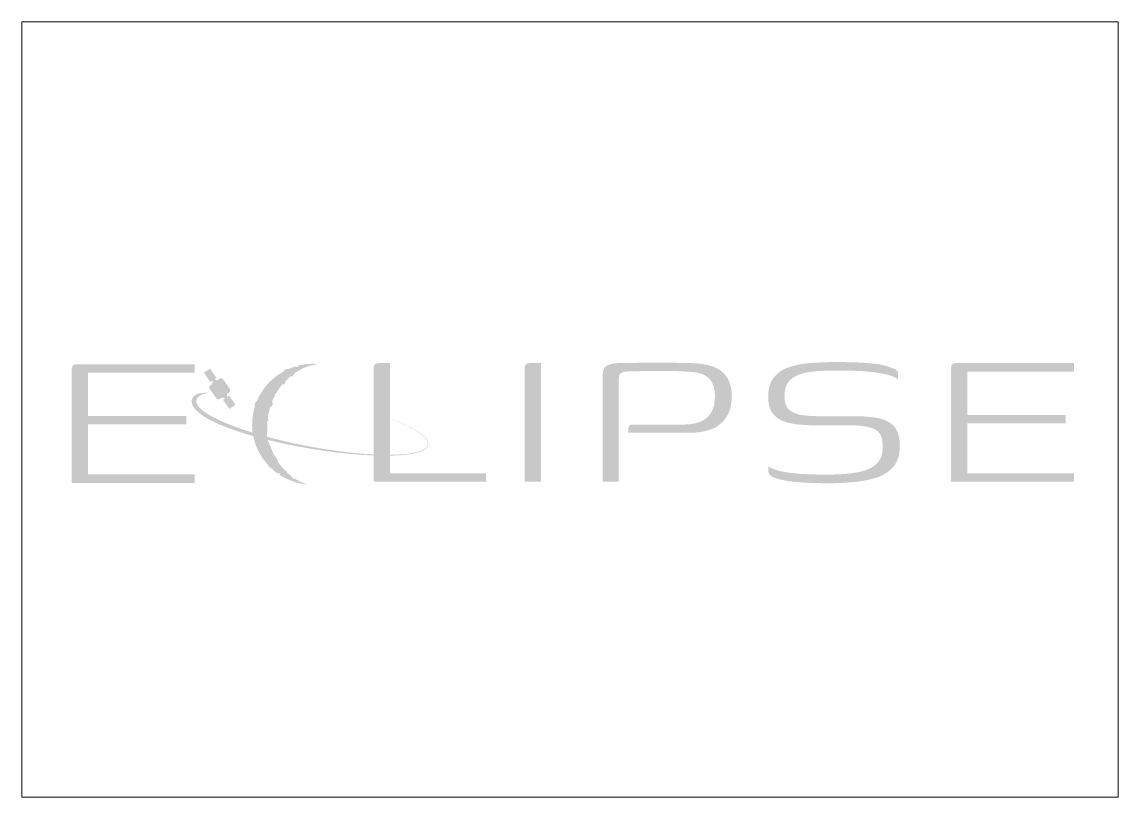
# Paper-space layout 'Layout1' of a CAD drawing. Header units: millimetres. Extents: x 0 to 297, y 0 to 210.
# The model-space entities are those that its viewports show. They can reach past a viewport. Long polylines and large blocks are cut down to what shows.
import ezdxf

# ---------------------------------------------------------------- set-up
doc = ezdxf.new("R2010")
doc.units = ezdxf.units.MM

msp = doc.modelspace()

# ---------------------------------------------------------------- hatches: boundary and pattern name
at = {"true_color": 0x000000, "transparency": 33554687}
h = msp.add_hatch(color=18, dxfattribs=at)
edge = h.paths.add_edge_path(flags=0)
edge.add_spline(control_points=[(13.47, 85.13), (13.47, 85.13), (13.47, 115.4), (13.47, 115.4), (13.47, 116.08), (13.57, 116.55), (13.76, 116.84), (13.95, 117.12), (14.41, 117.26), (15.13, 117.26), (15.13, 117.26), (46.84, 117.26), (46.84, 117.26), (46.84, 117.26), (46.84, 114.98), (46.84, 114.98), (46.84, 114.98), (17.87, 114.98), (17.87, 114.98), (17.87, 114.98), (17.87, 103.21), (17.87, 103.21), (17.87, 103.21), (44.55, 103.21), (44.55, 103.21), (44.55, 103.21), (44.55, 100.95), (44.55, 100.95), (44.55, 100.95), (17.87, 100.95), (17.87, 100.95), (17.87, 100.95), (17.87, 87.4), (17.87, 87.4), (17.87, 87.4), (46.84, 87.4), (46.84, 87.4), (46.84, 87.4), (46.84, 85.13), (46.84, 85.13), (46.84, 85.13), (13.47, 85.13), (13.47, 85.13)], knot_values=[0, 0, 0, 0, 1, 1, 1, 2, 2, 2, 3, 3, 3, 4, 4, 4, 5, 5, 5, 6, 6, 6, 7, 7, 7, 8, 8, 8, 9, 9, 9, 10, 10, 10, 11, 11, 11, 12, 12, 12, 13, 13, 13, 14, 14, 14, 14], degree=3, periodic=1)
msp.add_hatch(color=18, dxfattribs=at).paths.add_polyline_path([(51.66, 112.88), (51.06, 112.46), (49.31, 114.93), (50.96, 116.09), (52.7, 113.62), (52.1, 113.2), (53.03, 112.94), (53.77, 113.46), (54.4, 113.36), (56.46, 110.43), (56.35, 109.81), (55.61, 109.28), (55.55, 108.37), (56.12, 108.78), (57.86, 106.31), (56.22, 105.15), (54.48, 107.62), (55.05, 108.02), (54.17, 108.27), (53.43, 107.74), (52.8, 107.85), (50.74, 110.78), (50.85, 111.4), (51.59, 111.92)], flags=0)
h = msp.add_hatch(color=18, dxfattribs=at)
edge = h.paths.add_edge_path(flags=0)
edge.add_spline(control_points=[(67.29, 95.18), (67.58, 94.26), (67.94, 93.37), (68.37, 92.52), (68.45, 92.62), (69.53, 90.97), (69.42, 90.74), (69.92, 90), (70.47, 89.31), (71.07, 88.67), (71.24, 88.69), (71.67, 88.33), (71.75, 87.99), (72.24, 87.54), (72.75, 87.12), (73.28, 86.73), (72.98, 86.51), (73.71, 86.02), (73.9, 86.31), (74.04, 86.23), (74.18, 86.14), (74.32, 86.06), (74.43, 86.05), (74.56, 85.97), (74.69, 85.85), (75.55, 85.37), (76.47, 84.98), (77.42, 84.71), (76.57, 84.78), (75.74, 84.91), (74.94, 85.11), (74.79, 84.91), (74.49, 85.2), (74.46, 85.23), (72.77, 85.69), (71.2, 86.4), (69.78, 87.33), (69.92, 87.85), (69.65, 88.05), (69.34, 87.63), (69.12, 87.78), (68.91, 87.94), (68.71, 88.09), (68.43, 88.2), (68.3, 88.4), (68.27, 88.44), (67.91, 88.74), (67.57, 89.05), (67.24, 89.38), (66.85, 89.45), (66.68, 89.91), (66.66, 89.98), (65.78, 90.94), (65.01, 92.01), (64.38, 93.15), (64.24, 93.4), (64.35, 93.18), (64.05, 93.78), (63.24, 95.43), (62.69, 97.22), (62.48, 99.1), (62.34, 99.25), (62.38, 99.42), (62.44, 99.51), (62.14, 102.8), (62.99, 105.44), (63.15, 105.93), (62.97, 106.31), (63.11, 106.99), (63.66, 107.32), (65.11, 110.75), (67.69, 113.55), (70.9, 115.32), (70.96, 115.44), (71.34, 116.21), (72.27, 116), (72.87, 116.26), (73.49, 116.49), (74.12, 116.68), (74.72, 116.26), (75.04, 116.66), (74.84, 116.88), (76.59, 117.32), (78.44, 117.49), (80.35, 117.33), (79.02, 117.18), (77.72, 116.82), (76.48, 116.29), (75.55, 115.89), (74.66, 115.39), (73.81, 114.8), (73.6, 114.17), (73.25, 113.86), (72.62, 113.88), (72.51, 113.79), (72.4, 113.7), (72.29, 113.6), (72.09, 113.08), (71.61, 112.91), (71.54, 112.88), (71.46, 112.8), (71.38, 112.72), (71.31, 112.64), (71.57, 112.21), (71.02, 111.58), (70.55, 111.79), (69.89, 111), (69.3, 110.14), (68.78, 109.23), (68.71, 109.35), (68.62, 109.2), (68.56, 109.07), (68.48, 108.92), (68.65, 108.42), (68.3, 108.32), (68.1, 107.92), (67.92, 107.51), (67.75, 107.09), (68.17, 106.78), (68.11, 105.86), (67.23, 105.59), (66.94, 104.64), (66.73, 103.65), (66.61, 102.63), (67.1, 101.92), (66.59, 101.98), (66.54, 101.99), (66.47, 101.11), (66.46, 100.24), (66.51, 99.39), (66.2, 98.18), (66.55, 96.2), (67.29, 95.18)], knot_values=[0, 0, 0, 0, 1, 1, 1, 2, 2, 2, 3, 3, 3, 4, 4, 4, 5, 5, 5, 6, 6, 6, 7, 7, 7, 8, 8, 8, 9, 9, 9, 10, 10, 10, 11, 11, 11, 12, 12, 12, 13, 13, 13, 14, 14, 14, 15, 15, 15, 16, 16, 16, 17, 17, 17, 18, 18, 18, 19, 19, 19, 20, 20, 20, 21, 21, 21, 22, 22, 22, 23, 23, 23, 24, 24, 24, 25, 25, 25, 26, 26, 26, 27, 27, 27, 28, 28, 28, 29, 29, 29, 30, 30, 30, 31, 31, 31, 32, 32, 32, 33, 33, 33, 34, 34, 34, 35, 35, 35, 36, 36, 36, 37, 37, 37, 38, 38, 38, 39, 39, 39, 40, 40, 40, 41, 41, 41, 42, 42, 42, 43, 43, 43, 44, 44, 44, 44], degree=3, periodic=1)
h = msp.add_hatch(color=18, dxfattribs=at)
edge = h.paths.add_edge_path(flags=0)
edge.add_spline(control_points=[(99.7, 117.57), (99.7, 117.57), (99.7, 87.71), (99.7, 87.71), (99.7, 87.71), (125.7, 87.71), (125.7, 87.71), (125.7, 87.71), (125.7, 85.44), (125.7, 85.44), (125.7, 85.44), (95.31, 85.44), (95.31, 85.44), (95.31, 85.44), (95.31, 115.68), (95.31, 115.68), (95.31, 116.12), (95.33, 116.47), (95.38, 116.73), (95.42, 116.99), (95.57, 117.2), (95.81, 117.34), (96.05, 117.49), (96.44, 117.57), (96.97, 117.57), (96.97, 117.57), (99.7, 117.57), (99.7, 117.57)], knot_values=[0, 0, 0, 0, 1, 1, 1, 2, 2, 2, 3, 3, 3, 4, 4, 4, 5, 5, 5, 6, 6, 6, 7, 7, 7, 8, 8, 8, 9, 9, 9, 9], degree=3, periodic=1)
h = msp.add_hatch(color=18, dxfattribs=at)
edge = h.paths.add_edge_path(flags=0)
edge.add_spline(control_points=[(136.21, 85.44), (136.21, 85.44), (136.21, 115.72), (136.21, 115.72), (136.21, 116.14), (136.24, 116.48), (136.29, 116.73), (136.34, 116.99), (136.49, 117.2), (136.73, 117.34), (136.97, 117.49), (137.35, 117.57), (137.87, 117.57), (137.87, 117.57), (140.61, 117.57), (140.61, 117.57), (140.61, 117.57), (140.61, 85.44), (140.61, 85.44), (140.61, 85.44), (136.21, 85.44), (136.21, 85.44)], knot_values=[0, 0, 0, 0, 1, 1, 1, 2, 2, 2, 3, 3, 3, 4, 4, 4, 5, 5, 5, 6, 6, 6, 7, 7, 7, 7], degree=3, periodic=1)
h = msp.add_hatch(color=18, dxfattribs=at)
edge = h.paths.add_edge_path(flags=0)
edge.add_spline(control_points=[(157.34, 85.44), (157.34, 90.22), (157.34, 94.97), (157.34, 99.71), (157.33, 104.45), (157.33, 109.19), (157.33, 113.92), (157.33, 115.4), (157.68, 116.36), (158.39, 116.82), (159.09, 117.28), (160.16, 117.53), (161.6, 117.57), (163.57, 117.61), (165.82, 117.64), (168.37, 117.66), (170.91, 117.68), (173.44, 117.68), (175.96, 117.66), (178.48, 117.64), (180.63, 117.59), (182.4, 117.51), (184.66, 117.39), (186.52, 116.99), (188, 116.3), (189.47, 115.61), (190.56, 114.63), (191.26, 113.35), (191.97, 112.06), (192.32, 110.48), (192.32, 108.58), (192.32, 106.35), (191.85, 104.49), (190.92, 103.01), (189.99, 101.54), (188.67, 100.45), (186.96, 99.74), (185.25, 99.04), (183.2, 98.68), (180.8, 98.68), (178.08, 98.69), (175.34, 98.69), (172.59, 98.69), (169.84, 98.69), (167.08, 98.7), (164.31, 98.7), (164.31, 99.24), (164.32, 99.66), (164.34, 99.97), (164.37, 100.29), (164.47, 100.52), (164.66, 100.69), (164.85, 100.85), (165.17, 100.93), (165.63, 100.93), (165.63, 100.93), (179.42, 100.93), (179.42, 100.93), (180.91, 100.93), (182.28, 101.15), (183.54, 101.59), (184.8, 102.04), (185.82, 102.82), (186.6, 103.95), (187.37, 105.07), (187.76, 106.66), (187.76, 108.7), (187.76, 110.63), (187.27, 112.15), (186.3, 113.26), (185.32, 114.38), (183.73, 115.01), (181.51, 115.17), (179.66, 115.33), (177.59, 115.42), (175.32, 115.44), (173.04, 115.46), (170.88, 115.45), (168.84, 115.41), (166.8, 115.37), (165.15, 115.33), (163.87, 115.29), (163.62, 115.29), (163.2, 115.2), (162.62, 115), (162.03, 114.8), (161.73, 114.32), (161.73, 113.54), (161.73, 113.54), (161.73, 85.44), (161.73, 85.44), (161.73, 85.44), (157.34, 85.44), (157.34, 85.44)], knot_values=[0, 0, 0, 0, 1, 1, 1, 2, 2, 2, 3, 3, 3, 4, 4, 4, 5, 5, 5, 6, 6, 6, 7, 7, 7, 8, 8, 8, 9, 9, 9, 10, 10, 10, 11, 11, 11, 12, 12, 12, 13, 13, 13, 14, 14, 14, 15, 15, 15, 16, 16, 16, 17, 17, 17, 18, 18, 18, 19, 19, 19, 20, 20, 20, 21, 21, 21, 22, 22, 22, 23, 23, 23, 24, 24, 24, 25, 25, 25, 26, 26, 26, 27, 27, 27, 28, 28, 28, 29, 29, 29, 30, 30, 30, 31, 31, 31, 31], degree=3, periodic=1)
h = msp.add_hatch(color=18, dxfattribs=at)
edge = h.paths.add_edge_path(flags=0)
edge.add_spline(control_points=[(202.27, 89.55), (203.4, 88.88), (204.86, 88.39), (206.66, 88.08), (208.46, 87.77), (210.33, 87.58), (212.28, 87.49), (214.22, 87.4), (215.91, 87.36), (217.35, 87.36), (217.89, 87.36), (218.47, 87.36), (219.11, 87.36), (219.74, 87.37), (220.32, 87.39), (220.86, 87.43), (223.31, 87.51), (225.46, 87.76), (227.32, 88.19), (229.18, 88.61), (230.63, 89.35), (231.68, 90.41), (232.72, 91.47), (233.24, 92.99), (233.24, 94.97), (233.24, 97.41), (232.5, 98.97), (231.02, 99.67), (229.53, 100.37), (227.39, 100.72), (224.59, 100.72), (224.59, 100.72), (215.42, 100.72), (215.42, 100.72), (213.89, 100.72), (212.34, 100.78), (210.78, 100.9), (209.21, 101.02), (207.78, 101.31), (206.48, 101.77), (205.18, 102.23), (204.15, 102.98), (203.37, 104.02), (202.59, 105.05), (202.2, 106.51), (202.2, 108.39), (202.2, 110.6), (202.7, 112.34), (203.68, 113.61), (204.67, 114.89), (206.03, 115.83), (207.77, 116.43), (209.51, 117.04), (211.5, 117.42), (213.74, 117.59), (215.98, 117.76), (218.36, 117.85), (220.87, 117.85), (222.37, 117.85), (224.06, 117.82), (225.96, 117.75), (227.85, 117.69), (229.66, 117.55), (231.4, 117.35), (233.13, 117.14), (234.48, 116.79), (235.44, 116.31), (236.05, 116.17), (236.52, 115.98), (236.87, 115.71), (237.21, 115.45), (237.38, 115.11), (237.38, 114.69), (237.38, 114.69), (237.38, 113.09), (237.38, 113.09), (236.85, 113.61), (236, 114.02), (234.82, 114.34), (233.64, 114.66), (232.33, 114.91), (230.89, 115.08), (229.46, 115.25), (228.07, 115.37), (226.73, 115.43), (225.39, 115.49), (224.29, 115.53), (223.44, 115.53), (223.44, 115.53), (219.23, 115.53), (219.23, 115.53), (217.05, 115.53), (215, 115.38), (213.08, 115.1), (211.15, 114.82), (209.6, 114.19), (208.4, 113.21), (207.21, 112.23), (206.62, 110.7), (206.62, 108.62), (206.62, 106.99), (207.02, 105.78), (207.82, 105.01), (208.62, 104.23), (209.75, 103.74), (211.21, 103.51), (212.68, 103.29), (214.38, 103.18), (216.3, 103.18), (216.3, 103.18), (225.59, 103.18), (225.59, 103.18), (227.97, 103.18), (230.09, 103.01), (231.94, 102.67), (233.8, 102.33), (235.25, 101.58), (236.3, 100.43), (237.35, 99.28), (237.87, 97.46), (237.87, 94.98), (237.87, 92.53), (237.2, 90.61), (235.86, 89.2), (234.53, 87.8), (232.71, 86.81), (230.43, 86.22), (228.14, 85.64), (225.52, 85.28), (222.59, 85.14), (221.6, 85.07), (220.62, 85.04), (219.64, 85.03), (218.66, 85.03), (217.65, 85.03), (216.62, 85.04), (215.54, 85.04), (214.21, 85.09), (212.6, 85.17), (210.99, 85.25), (209.4, 85.39), (207.83, 85.6), (206.25, 85.81), (204.93, 86.12), (203.87, 86.52), (202.8, 86.93), (202.27, 87.48), (202.27, 88.17), (202.27, 88.17), (202.27, 89.55), (202.27, 89.55)], knot_values=[0, 0, 0, 0, 1, 1, 1, 2, 2, 2, 3, 3, 3, 4, 4, 4, 5, 5, 5, 6, 6, 6, 7, 7, 7, 8, 8, 8, 9, 9, 9, 10, 10, 10, 11, 11, 11, 12, 12, 12, 13, 13, 13, 14, 14, 14, 15, 15, 15, 16, 16, 16, 17, 17, 17, 18, 18, 18, 19, 19, 19, 20, 20, 20, 21, 21, 21, 22, 22, 22, 23, 23, 23, 24, 24, 24, 25, 25, 25, 26, 26, 26, 27, 27, 27, 28, 28, 28, 29, 29, 29, 30, 30, 30, 31, 31, 31, 32, 32, 32, 33, 33, 33, 34, 34, 34, 35, 35, 35, 36, 36, 36, 37, 37, 37, 38, 38, 38, 39, 39, 39, 40, 40, 40, 41, 41, 41, 42, 42, 42, 43, 43, 43, 44, 44, 44, 45, 45, 45, 46, 46, 46, 47, 47, 47, 48, 48, 48, 49, 49, 49, 50, 50, 50, 50], degree=3, periodic=1)
h = msp.add_hatch(color=18, dxfattribs=at)
edge = h.paths.add_edge_path(flags=0)
edge.add_spline(control_points=[(251.71, 85.44), (251.71, 85.44), (251.71, 115.71), (251.71, 115.71), (251.71, 116.39), (251.81, 116.86), (252, 117.15), (252.19, 117.43), (252.65, 117.57), (253.37, 117.57), (253.37, 117.57), (285.08, 117.57), (285.08, 117.57), (285.08, 117.57), (285.08, 115.29), (285.08, 115.29), (285.08, 115.29), (256.12, 115.29), (256.12, 115.29), (256.12, 115.29), (256.12, 103.52), (256.12, 103.52), (256.12, 103.52), (282.79, 103.52), (282.79, 103.52), (282.79, 103.52), (282.79, 101.26), (282.79, 101.26), (282.79, 101.26), (256.12, 101.26), (256.12, 101.26), (256.12, 101.26), (256.12, 87.71), (256.12, 87.71), (256.12, 87.71), (285.08, 87.71), (285.08, 87.71), (285.08, 87.71), (285.08, 85.44), (285.08, 85.44), (285.08, 85.44), (251.71, 85.44), (251.71, 85.44)], knot_values=[0, 0, 0, 0, 1, 1, 1, 2, 2, 2, 3, 3, 3, 4, 4, 4, 5, 5, 5, 6, 6, 6, 7, 7, 7, 8, 8, 8, 9, 9, 9, 10, 10, 10, 11, 11, 11, 12, 12, 12, 13, 13, 13, 14, 14, 14, 14], degree=3, periodic=1)
h = msp.add_hatch(color=18, dxfattribs=at)
edge = h.paths.add_edge_path(flags=0)
edge.add_spline(control_points=[(82.44, 107.33), (85.46, 106.7), (90.05, 105.66), (94.97, 104.13), (95.54, 103.96), (106.95, 100.62), (109.62, 97.08), (110.99, 95.26), (110.05, 93.25), (103.05, 92.65), (90.46, 91.58), (65.88, 95.53), (53.13, 101.12), (46.53, 104.02), (46.05, 106.26), (46, 107.13), (45.92, 108.61), (47.52, 109.19), (47.84, 109.33), (48.02, 109.41), (50.21, 109.67), (50.59, 109.58), (49.15, 109.15), (47.54, 108.85), (47.27, 107.44), (46.6, 103.92), (60.11, 98.38), (77.41, 95.08), (94.72, 91.78), (109.32, 91.96), (109.99, 95.48), (110.63, 98.83), (98.49, 103.99), (82.44, 107.33)], knot_values=[0, 0, 0, 0, 1, 1, 1, 2, 2, 2, 3, 3, 3, 4, 4, 4, 5, 5, 5, 6, 6, 6, 7, 7, 7, 8, 8, 8, 9, 9, 9, 10, 10, 10, 11, 11, 11, 11], degree=3, periodic=1)

psp = doc.layouts.get("Layout1")

# ---------------------------------------------------------------- viewports
at = {"layer": '0'}
psp.add_viewport(center=(148.5, 105), size=(297, 210), view_center_point=(148.5, 105), view_height=210, dxfattribs=at)

doc.saveas('drawing.dxf')
